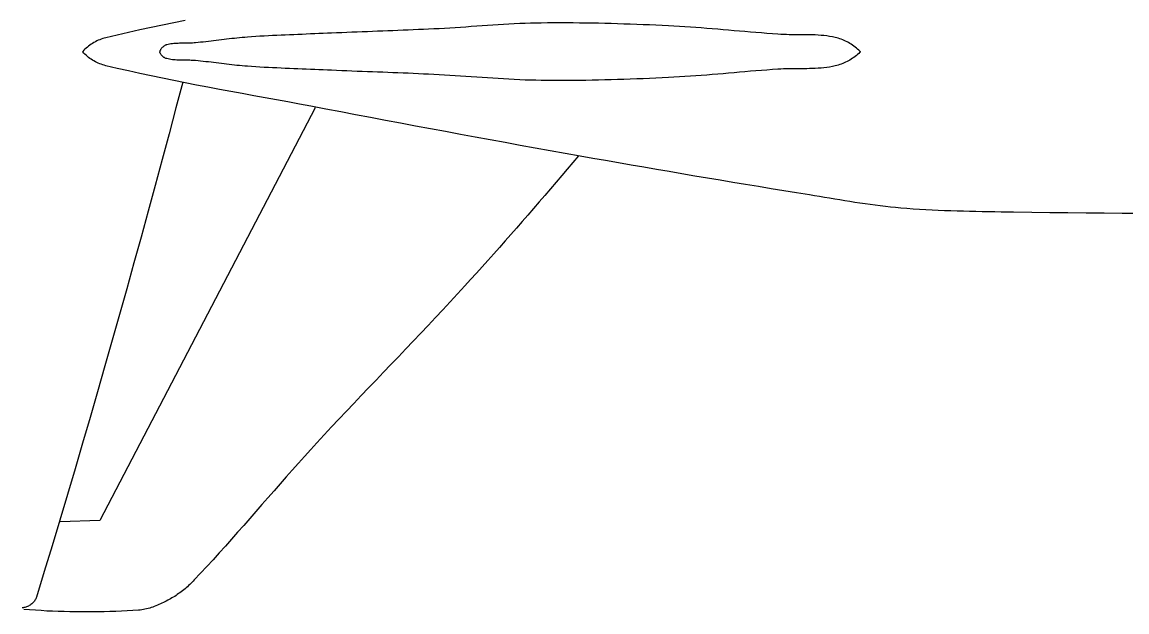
# Model space of a CAD drawing. Header units: millimetres. Extents: x 55820 to 273946, y 267258 to 385604.
# Drawn here: x 119488 to 130595, y 355641 to 361574 of the extents above; entities that cross this region are included whole.
import ezdxf

# ---------------------------------------------------------------- set-up
doc = ezdxf.new("R2010")
doc.units = ezdxf.units.MM

# ---------------------------------------------------------------- blocks, each defined once
blk = doc.blocks.new('A$C37235974')
at = {"linetype": 'Continuous'}
for p, q in [((67538, 30687), (67767, 30641)), ((55843, 30428), (55953, 30437)), ((55953, 30437), (56063, 30446)), ((56063, 30446), (56173, 30455)), ((56173, 30455), (56283, 30465)), ((56283, 30465), (56393, 30474)), ((56393, 30474), (56502, 30483)), ((56502, 30483), (56612, 30493)), ((56612, 30493), (56722, 30502)), ((56722, 30502), (56832, 30512)), ((56832, 30512), (56942, 30521)), ((56942, 30521), (57052, 30530)), ((57052, 30530), (57162, 30538)), ((57162, 30538), (57272, 30546)), ((57272, 30546), (57382, 30554)), ((57382, 30554), (57492, 30562)), ((57492, 30562), (57602, 30568)), ((57602, 30568), (57712, 30575)), ((57712, 30575), (57822, 30580)), ((57822, 30580), (57950, 30586)), ((57950, 30586), (58078, 30592)), ((58078, 30592), (58206, 30598)), ((58206, 30598), (58333, 30603)), ((58333, 30603), (58461, 30608)), ((58461, 30608), (58589, 30613)), ((58589, 30613), (58717, 30617)), ((58717, 30617), (58845, 30621)), ((58845, 30621), (58973, 30625)), ((58973, 30625), (59101, 30629)), ((59101, 30629), (59229, 30632)), ((59229, 30632), (59357, 30634)), ((59357, 30634), (59485, 30636)), ((59485, 30636), (59613, 30638)), ((59613, 30638), (59741, 30639)), ((59741, 30639), (59869, 30640)), ((59869, 30640), (59997, 30641)), ((59997, 30641), (60125, 30640)), ((60125, 30640), (60253, 30639)), ((60253, 30639), (60381, 30638)), ((60381, 30638), (60489, 30636)), ((60489, 30636), (60597, 30633)), ((60597, 30633), (60705, 30630)), ((60705, 30630), (60813, 30625)), ((60813, 30625), (60921, 30620)), ((60921, 30620), (61029, 30614)), ((61029, 30614), (61137, 30608)), ((61137, 30608), (61245, 30602)), ((61245, 30602), (61354, 30595)), ((61354, 30595), (61462, 30587)), ((61462, 30587), (61570, 30580)), ((61570, 30580), (61678, 30573)), ((61678, 30573), (61786, 30565)), ((61786, 30565), (61894, 30557)), ((61894, 30557), (62002, 30550)), ((62002, 30550), (62110, 30543)), ((62110, 30543), (62218, 30536)), ((62218, 30536), (62326, 30529)), ((62326, 30529), (62434, 30523)), ((62434, 30523), (62542, 30518)), ((62542, 30518), (62644, 30513)), ((62644, 30513), (62747, 30508)), ((62747, 30508), (62850, 30504)), ((62850, 30504), (62952, 30499)), ((62952, 30499), (63055, 30495)), ((63055, 30495), (63158, 30491)), ((63158, 30491), (63260, 30487)), ((63260, 30487), (63363, 30483)), ((63363, 30483), (63466, 30479)), ((63466, 30479), (63568, 30475)), ((63568, 30475), (63671, 30471)), ((63671, 30471), (63774, 30467)), ((63774, 30467), (63876, 30463)), ((63876, 30463), (63979, 30460)), ((63979, 30460), (64082, 30456)), ((64082, 30456), (64185, 30452)), ((64185, 30452), (64287, 30447)), ((64287, 30447), (64390, 30443)), ((64390, 30443), (64493, 30439)), ((64493, 30439), (64595, 30434)), ((64595, 30434), (64680, 30431)), ((67767, 30641), (67996, 30595)), ((67996, 30595), (68224, 30547)), ((68224, 30547), (68452, 30498)), ((68452, 30498), (68680, 30448)), ((68680, 30448), (68908, 30396)), ((54120, 30193), (54147, 30211)), ((54147, 30211), (54174, 30227)), ((54174, 30227), (54202, 30243)), ((54202, 30243), (54231, 30259)), ((54231, 30259), (54259, 30273)), ((54259, 30273), (54289, 30286)), ((54289, 30286), (54318, 30299)), ((54318, 30299), (54348, 30310)), ((54348, 30310), (54378, 30321)), ((54378, 30321), (54409, 30331)), ((54409, 30331), (54439, 30339)), ((54439, 30339), (54470, 30347)), ((54470, 30347), (54526, 30359)), ((54526, 30359), (54583, 30369)), ((54583, 30369), (54640, 30377)), ((54640, 30377), (54697, 30384)), ((54697, 30384), (54754, 30389)), ((54754, 30389), (54812, 30394)), ((54812, 30394), (54870, 30397)), ((54870, 30397), (54927, 30399)), ((54927, 30399), (54985, 30401)), ((54985, 30401), (55043, 30402)), ((55043, 30402), (55101, 30402)), ((55101, 30402), (55159, 30402)), ((55159, 30402), (55217, 30402)), ((55217, 30402), (55276, 30403)), ((55276, 30403), (55334, 30403)), ((55334, 30403), (55392, 30403)), ((55392, 30403), (55450, 30405)), ((55450, 30405), (55508, 30406)), ((55508, 30406), (55565, 30409)), ((55565, 30409), (55623, 30412)), ((55623, 30412), (55733, 30420)), ((55733, 30420), (55843, 30428)), ((64680, 30431), (64765, 30427)), ((64765, 30427), (64849, 30424)), ((64849, 30424), (64934, 30420)), ((64934, 30420), (65019, 30417)), ((65019, 30417), (65103, 30413)), ((65103, 30413), (65188, 30410)), ((65188, 30410), (65273, 30407)), ((65273, 30407), (65357, 30403)), ((65357, 30403), (65442, 30399)), ((65442, 30399), (65527, 30396)), ((65527, 30396), (65611, 30392)), ((65611, 30392), (65696, 30388)), ((65696, 30388), (65781, 30384)), ((65781, 30384), (65865, 30379)), ((65865, 30379), (65950, 30374)), ((65950, 30374), (66035, 30370)), ((66035, 30370), (66119, 30364)), ((66119, 30364), (66204, 30359)), ((66204, 30359), (66288, 30353)), ((66288, 30353), (66341, 30349)), ((66341, 30349), (66393, 30345)), ((66393, 30345), (66445, 30340)), ((66445, 30340), (66497, 30335)), ((66497, 30335), (66550, 30329)), ((66550, 30329), (66602, 30324)), ((66602, 30324), (66654, 30318)), ((66654, 30318), (66706, 30312)), ((66706, 30312), (66758, 30305)), ((66758, 30305), (66811, 30299)), ((66811, 30299), (66863, 30293)), ((66863, 30293), (66915, 30286)), ((66915, 30286), (66967, 30280)), ((66967, 30280), (67019, 30273)), ((67019, 30273), (67071, 30267)), ((67071, 30267), (67124, 30261)), ((67124, 30261), (67176, 30255)), ((67176, 30255), (67228, 30250)), ((67228, 30250), (67280, 30244)), ((67280, 30244), (67333, 30239)), ((67333, 30239), (67361, 30237)), ((67361, 30237), (67390, 30235)), ((67390, 30235), (67419, 30233)), ((67419, 30233), (67448, 30233)), ((67448, 30233), (67477, 30232)), ((67477, 30232), (67506, 30232)), ((67506, 30232), (67535, 30231)), ((67535, 30231), (67564, 30231)), ((67564, 30231), (67594, 30231)), ((67594, 30231), (67623, 30231)), ((67623, 30231), (67652, 30230)), ((67652, 30230), (67681, 30229)), ((67681, 30229), (67709, 30228)), ((67709, 30228), (67738, 30226)), ((67738, 30226), (67767, 30224)), ((67767, 30224), (67796, 30220)), ((67796, 30220), (67824, 30217)), ((67824, 30217), (67853, 30212)), ((67853, 30212), (67881, 30206)), ((68908, 30396), (69135, 30342)), ((69135, 30342), (69165, 30334)), ((69165, 30334), (69196, 30324)), ((69196, 30324), (69226, 30314)), ((69226, 30314), (69256, 30302)), ((69256, 30302), (69286, 30290)), ((69286, 30290), (69315, 30276)), ((69315, 30276), (69344, 30262)), ((69344, 30262), (69373, 30246)), ((69373, 30246), (69400, 30229)), ((69400, 30229), (69428, 30212)), ((69428, 30212), (69454, 30193)), ((53960, 30060), (53971, 30071)), ((53960, 30060), (53971, 30049)), ((53971, 30071), (53994, 30093)), ((53971, 30049), (53994, 30027)), ((53994, 30093), (54018, 30115)), ((53994, 30027), (54018, 30006)), ((54018, 30115), (54042, 30135)), ((54018, 30006), (54042, 29985)), ((54042, 30135), (54067, 30155)), ((54067, 30155), (54093, 30174)), ((54093, 30174), (54120, 30193)), ((67881, 30206), (67909, 30200)), ((67909, 30200), (67919, 30197)), ((67919, 30197), (67928, 30193)), ((67928, 30193), (67938, 30189)), ((67938, 30189), (67947, 30185)), ((67947, 30185), (67957, 30179)), ((67957, 30179), (67966, 30174)), ((67966, 30174), (67975, 30167)), ((67975, 30167), (67983, 30161)), ((67983, 30161), (67991, 30153)), ((67991, 30153), (67999, 30146)), ((67999, 30146), (68007, 30138)), ((68007, 30138), (68014, 30130)), ((68007, 29983), (68014, 29991)), ((68014, 30130), (68020, 30121)), ((68014, 29991), (68020, 30000)), ((68020, 30121), (68027, 30112)), ((68020, 30000), (68027, 30009)), ((68027, 30112), (68032, 30103)), ((68027, 30009), (68032, 30018)), ((68032, 30103), (68037, 30094)), ((68032, 30018), (68037, 30027)), ((68037, 30094), (68042, 30084)), ((68037, 30027), (68042, 30037)), ((68042, 30084), (68046, 30075)), ((68042, 30037), (68046, 30046)), ((68046, 30075), (68049, 30065)), ((68046, 30046), (68049, 30056)), ((68049, 30065), (68051, 30060)), ((68049, 30056), (68051, 30060)), ((69454, 30193), (69480, 30174)), ((69480, 30174), (69506, 30154)), ((69506, 30154), (69530, 30133)), ((69530, 30133), (69554, 30111)), ((69530, 29988), (69554, 30010)), ((69554, 30111), (69577, 30089)), ((69554, 30010), (69577, 30032)), ((69577, 30089), (69599, 30066)), ((69577, 30032), (69599, 30055)), ((69599, 30066), (69603, 30060)), ((69599, 30055), (69603, 30060)), ((54042, 29985), (54067, 29966)), ((54067, 29966), (54093, 29946)), ((54093, 29946), (54120, 29928)), ((54120, 29928), (54147, 29910)), ((54147, 29910), (54174, 29893)), ((54174, 29893), (54202, 29877)), ((54202, 29877), (54231, 29862)), ((54231, 29862), (54259, 29848)), ((54259, 29848), (54289, 29834)), ((54289, 29834), (54318, 29822)), ((54318, 29822), (54348, 29810)), ((54348, 29810), (54378, 29800)), ((54378, 29800), (54409, 29790)), ((54409, 29790), (54439, 29782)), ((54439, 29782), (54470, 29774)), ((54470, 29774), (54526, 29762)), ((66204, 29762), (66288, 29768)), ((66288, 29768), (66341, 29772)), ((66341, 29772), (66393, 29776)), ((66393, 29776), (66445, 29781)), ((66445, 29781), (66497, 29786)), ((66497, 29786), (66550, 29792)), ((66550, 29792), (66602, 29797)), ((66602, 29797), (66654, 29803)), ((66654, 29803), (66706, 29809)), ((66706, 29809), (66758, 29815)), ((66758, 29815), (66811, 29822)), ((66811, 29822), (66863, 29828)), ((66863, 29828), (66915, 29835)), ((66915, 29835), (66967, 29841)), ((66967, 29841), (67019, 29847)), ((67019, 29847), (67071, 29854)), ((67071, 29854), (67124, 29860)), ((67124, 29860), (67176, 29866)), ((67176, 29866), (67228, 29871)), ((67228, 29871), (67280, 29877)), ((67280, 29877), (67333, 29882)), ((67333, 29882), (67361, 29884)), ((67361, 29884), (67390, 29886)), ((67390, 29886), (67419, 29887)), ((67419, 29887), (67448, 29888)), ((67448, 29888), (67477, 29889)), ((67477, 29889), (67506, 29889)), ((67506, 29889), (67535, 29889)), ((67535, 29889), (67564, 29890)), ((67564, 29890), (67594, 29890)), ((67594, 29890), (67623, 29890)), ((67623, 29890), (67652, 29891)), ((67652, 29891), (67681, 29892)), ((67681, 29892), (67709, 29893)), ((67709, 29893), (67738, 29895)), ((67738, 29895), (67767, 29897)), ((67767, 29897), (67796, 29900)), ((67796, 29900), (67824, 29904)), ((67824, 29904), (67853, 29909)), ((67853, 29909), (67881, 29914)), ((67881, 29914), (67909, 29921)), ((67909, 29921), (67919, 29924)), ((67919, 29924), (67928, 29927)), ((67928, 29927), (67938, 29931)), ((67938, 29931), (67947, 29936)), ((67947, 29936), (67957, 29941)), ((67957, 29941), (67966, 29947)), ((67966, 29947), (67975, 29954)), ((67975, 29954), (67983, 29960)), ((67983, 29960), (67991, 29967)), ((67991, 29967), (67999, 29975)), ((67999, 29975), (68007, 29983)), ((68908, 29725), (69135, 29779)), ((69135, 29779), (69165, 29787)), ((69165, 29787), (69196, 29796)), ((69196, 29796), (69226, 29807)), ((69226, 29807), (69256, 29818)), ((69256, 29818), (69286, 29831)), ((69286, 29831), (69315, 29845)), ((69315, 29845), (69344, 29859)), ((69344, 29859), (69373, 29875)), ((69373, 29875), (69400, 29891)), ((69400, 29891), (69428, 29909)), ((69428, 29909), (69454, 29927)), ((69454, 29927), (69480, 29947)), ((69480, 29947), (69506, 29967)), ((69506, 29967), (69530, 29988)), ((54526, 29762), (54583, 29752)), ((54583, 29752), (54640, 29744)), ((54640, 29744), (54697, 29737)), ((54697, 29737), (54754, 29731)), ((54754, 29731), (54812, 29727)), ((54812, 29727), (54870, 29724)), ((54870, 29724), (54927, 29722)), ((54927, 29722), (54985, 29720)), ((54985, 29720), (55043, 29719)), ((55043, 29719), (55101, 29719)), ((55101, 29719), (55159, 29718)), ((55159, 29718), (55217, 29718)), ((55217, 29718), (55276, 29718)), ((55276, 29718), (55334, 29718)), ((55334, 29718), (55392, 29717)), ((55392, 29717), (55450, 29716)), ((55450, 29716), (55508, 29715)), ((55508, 29715), (55565, 29712)), ((55565, 29712), (55623, 29708)), ((55623, 29708), (55733, 29701)), ((55733, 29701), (55843, 29692)), ((55843, 29692), (55953, 29684)), ((55953, 29684), (56063, 29675)), ((56063, 29675), (56173, 29666)), ((56173, 29666), (56283, 29656)), ((56283, 29656), (56393, 29647)), ((56393, 29647), (56502, 29637)), ((56502, 29637), (56612, 29628)), ((56612, 29628), (56722, 29618)), ((56722, 29618), (56832, 29609)), ((56832, 29609), (56942, 29600)), ((56942, 29600), (57052, 29591)), ((57052, 29591), (57162, 29583)), ((57162, 29583), (57272, 29574)), ((57272, 29574), (57382, 29567)), ((57382, 29567), (57492, 29559)), ((57492, 29559), (57602, 29552)), ((57602, 29552), (57712, 29546)), ((57712, 29546), (57822, 29541)), ((61570, 29541), (61678, 29548)), ((61678, 29548), (61786, 29556)), ((61786, 29556), (61894, 29563)), ((61894, 29563), (62002, 29571)), ((62002, 29571), (62110, 29578)), ((62110, 29578), (62218, 29585)), ((62218, 29585), (62326, 29591)), ((62326, 29591), (62434, 29597)), ((62434, 29597), (62542, 29603)), ((62542, 29603), (62644, 29608)), ((62644, 29608), (62747, 29612)), ((62747, 29612), (62850, 29617)), ((62850, 29617), (62952, 29621)), ((62952, 29621), (63055, 29626)), ((63055, 29626), (63158, 29630)), ((63158, 29630), (63260, 29634)), ((63260, 29634), (63363, 29638)), ((63363, 29638), (63466, 29642)), ((63466, 29642), (63568, 29646)), ((63568, 29646), (63671, 29650)), ((63671, 29650), (63774, 29653)), ((63774, 29653), (63876, 29657)), ((63876, 29657), (63979, 29661)), ((63979, 29661), (64082, 29665)), ((64082, 29665), (64185, 29669)), ((64185, 29669), (64287, 29673)), ((64287, 29673), (64390, 29678)), ((64390, 29678), (64493, 29682)), ((64493, 29682), (64595, 29686)), ((64595, 29686), (64680, 29690)), ((64680, 29690), (64765, 29694)), ((64765, 29694), (64849, 29697)), ((64849, 29697), (64934, 29701)), ((64934, 29701), (65019, 29704)), ((65019, 29704), (65103, 29707)), ((65103, 29707), (65188, 29711)), ((65188, 29711), (65273, 29714)), ((65273, 29714), (65357, 29718)), ((65357, 29718), (65442, 29721)), ((65442, 29721), (65527, 29725)), ((65527, 29725), (65611, 29729)), ((65611, 29729), (65696, 29733)), ((65696, 29733), (65781, 29737)), ((65781, 29737), (65865, 29742)), ((65865, 29742), (65950, 29746)), ((65950, 29746), (66035, 29751)), ((66035, 29751), (66119, 29756)), ((66119, 29756), (66204, 29762)), ((67996, 29526), (68224, 29574)), ((68224, 29574), (68452, 29623)), ((68452, 29623), (68680, 29673)), ((68680, 29673), (68908, 29725)), ((57822, 29541), (57950, 29535)), ((57950, 29535), (58078, 29529)), ((58078, 29529), (58206, 29523)), ((58206, 29523), (58333, 29518)), ((58333, 29518), (58461, 29513)), ((58461, 29513), (58589, 29508)), ((58589, 29508), (58717, 29504)), ((58717, 29504), (58845, 29500)), ((58845, 29500), (58973, 29496)), ((58973, 29496), (59101, 29492)), ((59101, 29492), (59229, 29489)), ((59229, 29489), (59357, 29487)), ((59357, 29487), (59485, 29484)), ((59485, 29484), (59613, 29483)), ((59613, 29483), (59741, 29481)), ((59741, 29481), (59869, 29481)), ((59869, 29481), (59997, 29480)), ((59997, 29480), (60125, 29481)), ((60125, 29481), (60253, 29481)), ((60253, 29481), (60381, 29483)), ((60381, 29483), (60489, 29485)), ((60489, 29485), (60597, 29487)), ((60597, 29487), (60705, 29491)), ((60705, 29491), (60813, 29496)), ((60813, 29496), (60921, 29501)), ((60921, 29501), (61029, 29506)), ((61029, 29506), (61137, 29512)), ((61137, 29512), (61245, 29519)), ((61245, 29519), (61354, 29526)), ((61354, 29526), (61462, 29533)), ((61462, 29533), (61570, 29541)), ((66850, 29303), (67080, 29346)), ((67080, 29346), (67309, 29390)), ((67309, 29390), (67538, 29434)), ((67538, 29434), (67767, 29480)), ((67587, 29451), (67724, 28930)), ((67767, 29480), (67996, 29526)), ((65702, 29092), (65932, 29134)), ((65932, 29134), (66161, 29176)), ((66161, 29176), (66391, 29218)), ((66391, 29218), (66621, 29261)), ((66621, 29261), (66850, 29303)), ((64412, 28849), (64713, 28906)), ((64713, 28906), (65014, 28964)), ((64924, 28932), (69258, 20632)), ((65014, 28964), (65243, 29007)), ((65243, 29007), (65472, 29050)), ((65472, 29050), (65702, 29092)), ((67724, 28930), (67863, 28410)), ((63209, 28622), (63510, 28679)), ((63510, 28679), (63811, 28735)), ((63811, 28735), (64111, 28792)), ((64111, 28792), (64412, 28849)), ((62006, 28398), (62306, 28454)), ((62306, 28454), (62607, 28510)), ((62607, 28510), (62908, 28566)), ((62908, 28566), (63209, 28622)), ((60801, 28177), (61102, 28232)), ((61102, 28232), (61404, 28287)), ((61404, 28287), (61705, 28343)), ((61705, 28343), (62006, 28398)), ((67863, 28410), (68002, 27889)), ((59596, 27961), (59898, 28014)), ((59898, 28014), (60199, 28068)), ((60199, 28068), (60500, 28123)), ((60500, 28123), (60801, 28177)), ((58318, 27736), (58574, 27780)), ((58574, 27780), (58829, 27825)), ((58829, 27825), (59085, 27870)), ((59085, 27870), (59341, 27915)), ((59341, 27915), (59596, 27961)), ((59632, 27965), (59744, 27832)), ((59744, 27832), (59856, 27699)), ((68002, 27889), (68142, 27369)), ((57038, 27517), (57294, 27560)), ((57294, 27560), (57550, 27604)), ((57550, 27604), (57806, 27648)), ((57806, 27648), (58062, 27692)), ((58062, 27692), (58318, 27736)), ((59856, 27699), (59968, 27567)), ((59968, 27567), (60080, 27434)), ((55757, 27304), (56014, 27346)), ((56014, 27346), (56270, 27388)), ((56270, 27388), (56526, 27431)), ((56526, 27431), (56782, 27474)), ((56782, 27474), (57038, 27517)), ((60080, 27434), (60193, 27302)), ((68142, 27369), (68284, 26850)), ((54480, 27094), (54582, 27111)), ((54582, 27111), (54684, 27128)), ((54684, 27128), (54785, 27145)), ((54785, 27145), (54887, 27162)), ((54887, 27162), (54989, 27178)), ((54989, 27178), (55245, 27220)), ((55245, 27220), (55501, 27262)), ((55501, 27262), (55757, 27304)), ((60193, 27302), (60306, 27170)), ((60306, 27170), (60419, 27038)), ((52523, 26874), (52649, 26881)), ((52649, 26881), (52775, 26888)), ((52775, 26888), (52901, 26896)), ((52901, 26896), (53027, 26906)), ((53027, 26906), (53153, 26916)), ((53153, 26916), (53255, 26925)), ((53255, 26925), (53358, 26935)), ((53358, 26935), (53460, 26946)), ((53460, 26946), (53562, 26959)), ((53562, 26959), (53665, 26971)), ((53665, 26971), (53767, 26985)), ((53767, 26985), (53869, 26999)), ((53869, 26999), (53971, 27014)), ((53971, 27014), (54073, 27029)), ((54073, 27029), (54175, 27045)), ((54175, 27045), (54276, 27061)), ((54276, 27061), (54378, 27078)), ((54378, 27078), (54480, 27094)), ((60419, 27038), (60533, 26907)), ((60533, 26907), (60647, 26775)), ((48333, 26806), (48697, 26809)), ((48697, 26809), (49062, 26811)), ((49062, 26811), (49426, 26815)), ((49426, 26815), (49790, 26818)), ((49790, 26818), (50154, 26822)), ((50154, 26822), (50519, 26826)), ((50519, 26826), (50883, 26831)), ((50883, 26831), (51009, 26833)), ((51009, 26833), (51135, 26835)), ((51135, 26835), (51262, 26837)), ((51262, 26837), (51388, 26839)), ((51388, 26839), (51514, 26841)), ((51514, 26841), (51640, 26843)), ((51640, 26843), (51766, 26846)), ((51766, 26846), (51893, 26850)), ((51893, 26850), (52019, 26853)), ((52019, 26853), (52145, 26858)), ((52145, 26858), (52271, 26862)), ((52271, 26862), (52397, 26868)), ((52397, 26868), (52523, 26874)), ((60647, 26775), (60761, 26644)), ((68284, 26850), (68426, 26330)), ((60761, 26644), (60875, 26514)), ((60875, 26514), (60990, 26383)), ((60990, 26383), (61105, 26253)), ((61105, 26253), (61220, 26123)), ((68426, 26330), (68569, 25811)), ((61220, 26123), (61335, 25993)), ((61335, 25993), (61451, 25863)), ((61451, 25863), (61567, 25734)), ((68569, 25811), (68714, 25293)), ((61567, 25734), (61684, 25605)), ((61684, 25605), (61800, 25476)), ((61800, 25476), (61917, 25348)), ((61917, 25348), (62063, 25188)), ((62063, 25188), (62210, 25028)), ((68714, 25293), (68859, 24774)), ((62210, 25028), (62358, 24870)), ((62358, 24870), (62506, 24712)), ((62506, 24712), (62654, 24554)), ((68859, 24774), (69006, 24256)), ((62654, 24554), (62803, 24396)), ((62803, 24396), (62952, 24239)), ((62952, 24239), (63102, 24082)), ((69006, 24256), (69153, 23738)), ((63102, 24082), (63251, 23925)), ((63251, 23925), (63401, 23769)), ((63401, 23769), (63551, 23612)), ((63551, 23612), (63701, 23456)), ((69153, 23738), (69302, 23220)), ((63701, 23456), (63850, 23299)), ((63850, 23299), (64000, 23142)), ((64000, 23142), (64149, 22985)), ((69302, 23220), (69451, 22703)), ((64149, 22985), (64298, 22827)), ((64298, 22827), (64447, 22670)), ((64447, 22670), (64595, 22511)), ((69451, 22703), (69602, 22186)), ((64595, 22511), (64742, 22353)), ((64742, 22353), (64889, 22193)), ((64889, 22193), (65014, 22057)), ((65014, 22057), (65138, 21920)), ((69602, 22186), (69754, 21669)), ((65138, 21920), (65262, 21782)), ((65262, 21782), (65385, 21644)), ((65385, 21644), (65508, 21505)), ((69754, 21669), (69906, 21153)), ((65508, 21505), (65630, 21366)), ((65630, 21366), (65752, 21227)), ((65752, 21227), (65874, 21088)), ((69906, 21153), (70060, 20636)), ((65874, 21088), (65996, 20949)), ((65996, 20949), (66118, 20809)), ((66118, 20809), (66240, 20670)), ((66240, 20670), (66362, 20531)), ((66362, 20531), (66484, 20392)), ((69258, 20632), (70051, 20601)), ((70060, 20636), (70215, 20121)), ((66484, 20392), (66607, 20253)), ((66607, 20253), (66730, 20115)), ((66730, 20115), (66853, 19977)), ((70215, 20121), (70371, 19605)), ((66853, 19977), (66978, 19840)), ((66978, 19840), (67103, 19704)), ((67103, 19704), (67228, 19568)), ((67228, 19568), (67355, 19433)), ((70371, 19605), (70527, 19090)), ((67355, 19433), (67377, 19409)), ((67377, 19409), (67399, 19387)), ((67399, 19387), (67422, 19364)), ((67422, 19364), (67446, 19342)), ((67446, 19342), (67469, 19320)), ((67469, 19320), (67493, 19298)), ((67493, 19298), (67518, 19277)), ((67518, 19277), (67542, 19256)), ((67542, 19256), (67567, 19236)), ((67567, 19236), (67592, 19216)), ((67592, 19216), (67618, 19196)), ((67618, 19196), (67644, 19177)), ((67644, 19177), (67670, 19158)), ((67670, 19158), (67697, 19140)), ((67697, 19140), (67723, 19122)), ((67723, 19122), (67750, 19104)), ((67750, 19104), (67778, 19087)), ((67778, 19087), (67805, 19071)), ((67805, 19071), (67833, 19055)), ((67833, 19055), (67861, 19039)), ((67861, 19039), (67890, 19024)), ((67890, 19024), (67919, 19009)), ((67919, 19009), (67948, 18994)), ((67948, 18994), (67977, 18979)), ((67977, 18979), (68007, 18965)), ((68007, 18965), (68037, 18951)), ((68037, 18951), (68067, 18937)), ((68067, 18937), (68097, 18924)), ((68097, 18924), (68128, 18912)), ((68128, 18912), (68159, 18900)), ((68159, 18900), (68189, 18888)), ((68189, 18888), (68221, 18878)), ((70527, 19090), (70533, 19073)), ((70533, 19073), (70541, 19056)), ((70541, 19056), (70549, 19040)), ((70549, 19040), (70559, 19024)), ((70559, 19024), (70570, 19008)), ((70570, 19008), (70583, 18993)), ((70583, 18993), (70596, 18979)), ((70596, 18979), (70610, 18965)), ((70610, 18965), (70625, 18952)), ((70625, 18952), (70640, 18940)), ((70640, 18940), (70656, 18928)), ((70656, 18928), (70673, 18918)), ((70673, 18918), (70690, 18909)), ((70690, 18909), (70708, 18900)), ((70708, 18900), (70726, 18893)), ((70726, 18893), (70744, 18887)), ((70744, 18887), (70762, 18882)), ((70762, 18882), (70780, 18878)), ((68221, 18878), (68252, 18868)), ((68252, 18868), (68283, 18859)), ((68283, 18859), (68315, 18851)), ((68315, 18851), (68347, 18844)), ((68347, 18844), (68378, 18838)), ((68378, 18838), (68410, 18833)), ((68410, 18833), (68443, 18829)), ((68443, 18829), (68475, 18826)), ((68475, 18826), (68590, 18819)), ((68590, 18819), (68705, 18812)), ((68705, 18812), (68820, 18807)), ((68820, 18807), (68936, 18802)), ((68936, 18802), (69051, 18798)), ((69051, 18798), (69166, 18794)), ((69166, 18794), (69282, 18792)), ((69282, 18792), (69397, 18791)), ((69397, 18791), (69513, 18790)), ((69513, 18790), (69628, 18790)), ((69628, 18790), (69744, 18791)), ((69744, 18791), (69859, 18793)), ((69859, 18793), (69975, 18796)), ((69975, 18796), (70090, 18800)), ((70090, 18800), (70205, 18804)), ((70205, 18804), (70321, 18809)), ((70321, 18809), (70436, 18816)), ((70436, 18816), (70551, 18823)), ((70551, 18823), (70666, 18830)), ((70666, 18830), (70781, 18839)), ((70780, 18878), (70799, 18876)), ((70799, 18876), (70817, 18875))]:
    blk.add_line(p, q, dxfattribs=at)

msp = doc.modelspace()

# ---------------------------------------------------------------- block references
at = {"xscale": -0.5, "yscale": 0.5, "zscale": 0.5}
msp.add_blockref('A$C37235974', (154897, 346246), dxfattribs=at)

doc.saveas('drawing.dxf')
